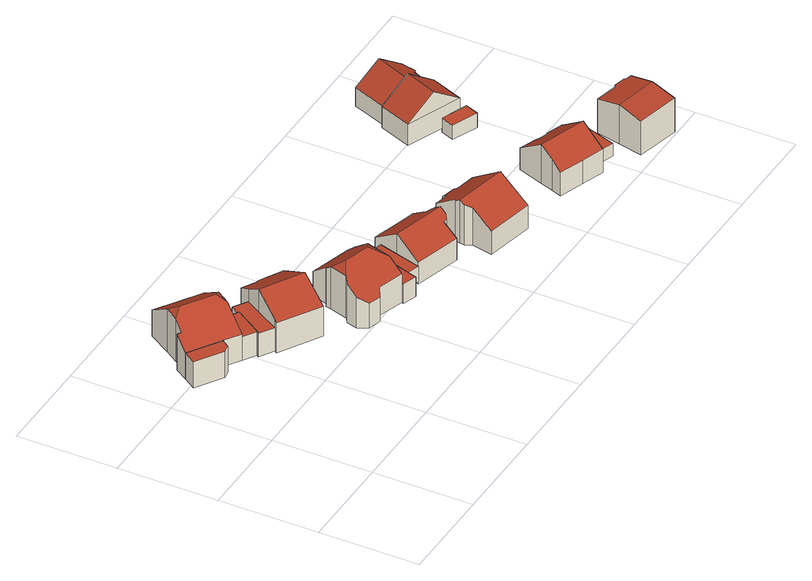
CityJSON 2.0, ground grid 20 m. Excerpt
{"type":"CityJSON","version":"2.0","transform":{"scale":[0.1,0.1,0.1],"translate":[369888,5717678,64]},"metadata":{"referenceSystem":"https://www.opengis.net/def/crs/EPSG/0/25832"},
"CityObjects":{
"building1":{"type":"Building","attributes":{"Gemeindeschluessel":"05562020","Geometrietyp2DReferenz":"3000","function":"31001_1010"},"address":[{"country":"Germany","locality":"Herten","thoroughfareNumber":"31","thoroughfareName":"Am Kräuterhof"}],"children":["building1-1","building1-2"]},
"building1-1":{"type":"BuildingPart","attributes":{"roofType":"3300","measuredHeight":10.38},"parents":["building1"],"geometry":[{"type":"Solid","lod":"2","boundaries":[[[[0,1,2,3]],[[4,5,1,0]],[[6,7,5,4]],[[8,9,7,6]],[[10,11,9,8]],[[12,13,11,10]],[[14,15,13,12]],[[16,17,15,14]],[[18,19,17,16]],[[20,21,19,18]],[[22,23,21,20]],[[24,6,4,0,3,22,20,18,25]],[[18,16,14,25]],[[25,14,12,10,8,24]],[[8,6,24]],[[1,5,7,9,11,13,15,17,19,21,23,2]],[[3,2,23,22]]]],"semantics":{"surfaces":[{"type":"WallSurface"},{"type":"RoofSurface"},{"type":"GroundSurface"},{"type":"ClosureSurface"}],"values":[[0,0,0,0,0,0,0,0,0,0,0,1,1,1,1,2,3]]}}]},
"building1-2":{"type":"BuildingPart","attributes":{"roofType":"1000","measuredHeight":5.64},"parents":["building1"],"geometry":[{"type":"Solid","lod":"2","boundaries":[[[[3,2,26,27]],[[28,29,23,22]],[[30,31,29,28]],[[27,26,31,30]],[[28,22,3,27,30]],[[2,23,29,31,26]],[[22,23,2,3]]]],"semantics":{"surfaces":[{"type":"WallSurface"},{"type":"RoofSurface"},{"type":"GroundSurface"},{"type":"ClosureSurface"}],"values":[[0,0,0,0,1,2,3]]}}]},
"building2":{"type":"Building","attributes":{"Geometrietyp2DReferenz":"3000","Gemeindeschluessel":"05562020","function":"31001_2463","roofType":"1000","measuredHeight":5.14},"address":[{"country":"Germany","locality":"Herten","thoroughfareNumber":"31","thoroughfareName":"Am Kräuterhof"}],"geometry":[{"type":"Solid","lod":"2","boundaries":[[[[32,33,17,34]],[[35,36,33,32]],[[37,38,36,35]],[[39,40,38,37]],[[41,21,40,39]],[[34,17,21,41]],[[39,37,35,32,34,41]],[[33,36,38,40,21,17]]]],"semantics":{"surfaces":[{"type":"WallSurface"},{"type":"RoofSurface"},{"type":"GroundSurface"}],"values":[[0,0,0,0,0,0,1,2]]}}]},
"building3":{"type":"Building","attributes":{"Gemeindeschluessel":"05562020","Geometrietyp2DReferenz":"3000","function":"31001_1010"},"address":[{"country":"Germany","locality":"Herten","thoroughfareNumber":"29","thoroughfareName":"Am Kräuterhof"}],"children":["building3-1","building3-2"]},
"building3-1":{"type":"BuildingPart","attributes":{"roofType":"3100","measuredHeight":9.96},"parents":["building3"],"geometry":[{"type":"MultiSurface","lod":"2","boundaries":[[[42,43,44,45]],[[46,47,43,42]],[[48,49,47,46]],[[50,51,49,48]],[[52,53,51,50]],[[54,55,53,52]],[[56,57,58,59]],[[45,44,57,56]],[[54,52,50,48,60]],[[46,42,45,56,59,60,48]],[[43,47,49,51,53,55,61,58,57,44]],[[54,60,62,63]],[[62,61,55,63]],[[60,59,64,62]],[[61,62,64,58]]],"semantics":{"surfaces":[{"type":"WallSurface"},{"type":"RoofSurface"},{"type":"GroundSurface"},{"type":"ClosureSurface"}],"values":[0,0,0,0,0,0,0,0,1,1,2,0,3,0,3]}}]},
"building3-2":{"type":"BuildingPart","attributes":{"roofType":"1000","measuredHeight":5.11},"parents":["building3"],"geometry":[{"type":"MultiSurface","lod":"2","boundaries":[[[64,58,65,66]],[[67,68,55,63]],[[69,70,68,67]],[[71,72,70,69]],[[73,74,72,71]],[[75,76,74,73]],[[66,65,76,75]],[[73,71,69,67,63,64,66,75]],[[58,55,68,70,72,74,76,65]],[[62,63,55,61]],[[64,62,61,58]]],"semantics":{"surfaces":[{"type":"WallSurface"},{"type":"RoofSurface"},{"type":"GroundSurface"},{"type":"ClosureSurface"}],"values":[0,0,0,0,0,0,0,1,2,3,3]}}]},
"building4":{"type":"Building","attributes":{"Geometrietyp2DReferenz":"3000","Gemeindeschluessel":"05562020","function":"31001_1010","roofType":"3300","measuredHeight":10.62},"address":[{"country":"Germany","locality":"Herten","thoroughfareNumber":"27","thoroughfareName":"Am Kräuterhof"}],"geometry":[{"type":"Solid","lod":"2","boundaries":[[[[77,78,79,80]],[[81,82,78,77]],[[83,84,82,81]],[[85,86,84,83]],[[87,88,86,85]],[[89,90,88,87]],[[91,92,90,89]],[[93,94,92,91]],[[95,96,94,93]],[[97,98,96,95]],[[99,100,98,97]],[[101,102,100,99]],[[103,104,102,101]],[[105,106,104,103]],[[107,108,106,105]],[[80,79,108,107]],[[109,89,87,85,83,81,77,80,107,105,110]],[[105,103,110]],[[110,103,101,99,97,95,93,91,109]],[[91,89,109]],[[78,82,84,86,88,90,92,94,96,98,100,102,104,106,108,79]]]],"semantics":{"surfaces":[{"type":"WallSurface"},{"type":"RoofSurface"},{"type":"GroundSurface"}],"values":[[0,0,0,0,0,0,0,0,0,0,0,0,0,0,0,0,1,1,1,1,2]]}}]},
"building5":{"type":"Building","attributes":{"Geometrietyp2DReferenz":"3000","Gemeindeschluessel":"05562020","function":"31001_2463","roofType":"1000","measuredHeight":4.25},"address":[{"country":"Germany","locality":"Herten","thoroughfareNumber":"27","thoroughfareName":"Am Kräuterhof"}],"geometry":[{"type":"Solid","lod":"2","boundaries":[[[[111,112,113,114]],[[115,116,112,111]],[[117,118,116,115]],[[119,120,118,117]],[[121,122,120,119]],[[114,113,122,121]],[[119,117,115,111,114,121]],[[112,116,118,120,122,113]]]],"semantics":{"surfaces":[{"type":"WallSurface"},{"type":"RoofSurface"},{"type":"GroundSurface"}],"values":[[0,0,0,0,0,0,1,2]]}}]},
"building6":{"type":"Building","attributes":{"Geometrietyp2DReferenz":"3000","Gemeindeschluessel":"05562020","function":"31001_2463","roofType":"1000","measuredHeight":3.28},"address":[{"country":"Germany","locality":"Herten","thoroughfareNumber":"25","thoroughfareName":"Am Kräuterhof"}],"geometry":[{"type":"Solid","lod":"2","boundaries":[[[[123,124,125,126]],[[127,128,124,123]],[[129,130,128,127]],[[126,125,130,129]],[[127,123,126,129]],[[124,128,130,125]]]],"semantics":{"surfaces":[{"type":"WallSurface"},{"type":"RoofSurface"},{"type":"GroundSurface"}],"values":[[0,0,0,0,1,2]]}}]},
"building7":{"type":"Building","attributes":{"Geometrietyp2DReferenz":"3000","Gemeindeschluessel":"05562020","function":"31001_1010","roofType":"3100","measuredHeight":8.23},"address":[{"country":"Germany","locality":"Herten","thoroughfareNumber":"25","thoroughfareName":"Am Kräuterhof"}],"geometry":[{"type":"Solid","lod":"2","boundaries":[[[[131,132,133,134]],[[135,136,132,131]],[[137,138,136,135]],[[139,140,138,137]],[[141,142,140,139]],[[143,144,142,141]],[[145,146,144,143]],[[147,148,146,145]],[[149,150,148,147]],[[151,152,150,149]],[[153,154,152,151]],[[155,156,154,153]],[[157,158,156,155]],[[134,133,158,157]],[[134,157,155,153,151,149,131]],[[147,145,143,141,139,137,135,131,149]],[[132,136,138,140,142,144,146,148,150,152,154,156,158,133]]]],"semantics":{"surfaces":[{"type":"WallSurface"},{"type":"RoofSurface"},{"type":"GroundSurface"}],"values":[[0,0,0,0,0,0,0,0,0,0,0,0,0,0,1,1,2]]}}]},
"building8":{"type":"Building","attributes":{"Geometrietyp2DReferenz":"3000","Gemeindeschluessel":"05562020","function":"31001_1010","roofType":"3100","measuredHeight":9.39},"address":[{"country":"Germany","locality":"Herten","thoroughfareNumber":"23","thoroughfareName":"Am Kräuterhof"}],"geometry":[{"type":"Solid","lod":"2","boundaries":[[[[159,160,161,162]],[[163,164,160,159]],[[165,166,164,163]],[[167,168,166,165]],[[169,170,168,167]],[[171,172,170,169]],[[173,174,172,171]],[[175,176,174,173]],[[177,178,176,175]],[[179,180,178,177]],[[181,182,180,179]],[[183,184,182,181]],[[185,186,184,183]],[[162,161,186,185]],[[163,159,162,185,183,165]],[[181,179,177,175,173,171,169,167,165,183]],[[160,164,166,168,170,172,174,176,178,180,182,184,186,161]]]],"semantics":{"surfaces":[{"type":"WallSurface"},{"type":"RoofSurface"},{"type":"GroundSurface"}],"values":[[0,0,0,0,0,0,0,0,0,0,0,0,0,0,1,1,2]]}}]},
"building9":{"type":"Building","attributes":{"Geometrietyp2DReferenz":"3000","Gemeindeschluessel":"05562020","function":"31001_2463","roofType":"1000","measuredHeight":3},"address":[{"country":"Germany","locality":"Herten","thoroughfareNumber":"23","thoroughfareName":"Am Kräuterhof"}],"geometry":[{"type":"Solid","lod":"2","boundaries":[[[[187,188,189,190]],[[191,192,188,187]],[[193,194,192,191]],[[190,189,194,193]],[[191,187,190,193]],[[188,192,194,189]]]],"semantics":{"surfaces":[{"type":"WallSurface"},{"type":"RoofSurface"},{"type":"GroundSurface"}],"values":[[0,0,0,0,1,2]]}}]},
"building10":{"type":"Building","attributes":{"Geometrietyp2DReferenz":"3000","Gemeindeschluessel":"05562020","function":"31001_1010","roofType":"3100","measuredHeight":8.53},"address":[{"country":"Germany","locality":"Herten","thoroughfareNumber":"21","thoroughfareName":"Am Kräuterhof"}],"geometry":[{"type":"Solid","lod":"2","boundaries":[[[[195,196,197,198]],[[199,200,196,195]],[[201,202,200,199]],[[203,204,202,201]],[[205,206,204,203]],[[207,208,206,205]],[[209,210,208,207]],[[211,212,210,209]],[[213,214,212,211]],[[215,216,214,213]],[[217,218,216,215]],[[219,220,218,217]],[[221,222,220,219]],[[198,197,222,221]],[[217,215,213,211,209,207,205,203,219]],[[201,199,195,198,221,219,203]],[[196,200,202,204,206,208,210,212,214,216,218,220,222,197]]]],"semantics":{"surfaces":[{"type":"WallSurface"},{"type":"RoofSurface"},{"type":"GroundSurface"}],"values":[[0,0,0,0,0,0,0,0,0,0,0,0,0,0,1,1,2]]}}]},
"building11":{"type":"Building","attributes":{"Geometrietyp2DReferenz":"3000","Gemeindeschluessel":"05562020","function":"31001_1010","roofType":"3100","measuredHeight":8.77},"address":[{"country":"Germany","locality":"Herten","thoroughfareNumber":"19","thoroughfareName":"Alte Berg"}],"geometry":[{"type":"Solid","lod":"2","boundaries":[[[[223,224,225,226]],[[227,228,224,223]],[[229,230,228,227]],[[226,225,230,229]],[[223,231,227]],[[229,232,226]],[[226,232,231,223]],[[227,231,232,229]],[[224,228,230,225]]]],"semantics":{"surfaces":[{"type":"WallSurface"},{"type":"RoofSurface"},{"type":"GroundSurface"}],"values":[[0,0,0,0,0,0,1,1,2]]}}]},
"building12":{"type":"Building","attributes":{"Geometrietyp2DReferenz":"3000","Gemeindeschluessel":"05562020","function":"31001_2463","roofType":"1000","measuredHeight":2.75},"address":[{"country":"Germany","locality":"Herten","thoroughfareNumber":"21","thoroughfareName":"Am Kräuterhof"}],"geometry":[{"type":"Solid","lod":"2","boundaries":[[[[233,234,235,236]],[[237,238,234,233]],[[239,240,238,237]],[[236,235,240,239]],[[237,233,236,239]],[[234,238,240,235]]]],"semantics":{"surfaces":[{"type":"WallSurface"},{"type":"RoofSurface"},{"type":"GroundSurface"}],"values":[[0,0,0,0,1,2]]}}]},
"building13":{"type":"Building","attributes":{"Geometrietyp2DReferenz":"3000","Gemeindeschluessel":"05562020","function":"31001_2463","roofType":"1000","measuredHeight":3.06},"address":[{"country":"Germany","locality":"Herten","thoroughfareNumber":"19","thoroughfareName":"Alte Berg"}],"geometry":[{"type":"Solid","lod":"2","boundaries":[[[[241,242,243,244]],[[245,246,242,241]],[[247,248,246,245]],[[244,243,248,247]],[[245,241,244,247]],[[242,246,248,243]]]],"semantics":{"surfaces":[{"type":"WallSurface"},{"type":"RoofSurface"},{"type":"GroundSurface"}],"values":[[0,0,0,0,1,2]]}}]},
"building14":{"type":"Building","attributes":{"Geometrietyp2DReferenz":"3000","Gemeindeschluessel":"05562020","function":"31001_1010","roofType":"3100","measuredHeight":7.86},"address":[{"country":"Germany","locality":"Herten","thoroughfareNumber":"17","thoroughfareName":"Alte Berg"}],"geometry":[{"type":"Solid","lod":"2","boundaries":[[[[249,250,251,252]],[[253,254,250,249]],[[255,256,254,253]],[[257,258,256,255]],[[259,260,258,257]],[[261,262,260,259]],[[263,264,262,261]],[[265,266,264,263]],[[252,251,266,265]],[[255,253,249,257]],[[252,265,263,261,259,257,249]],[[250,254,256,258,260,262,264,266,251]]]],"semantics":{"surfaces":[{"type":"WallSurface"},{"type":"RoofSurface"},{"type":"GroundSurface"}],"values":[[0,0,0,0,0,0,0,0,0,1,1,2]]}}]},
"building15":{"type":"Building","attributes":{"Gemeindeschluessel":"05562020","Geometrietyp2DReferenz":"3000","function":"31001_1010","roofType":"3100","measuredHeight":8.49},"address":[{"country":"Germany","locality":"Herten","thoroughfareNumber":"19","thoroughfareName":"Am Kräuterhof"}],"geometry":[{"type":"Solid","lod":"2","boundaries":[[[[267,268,269,270]],[[271,272,268,267]],[[273,274,272,271]],[[275,276,274,273]],[[277,278,276,275]],[[279,280,278,277]],[[281,282,280,279]],[[283,284,282,281]],[[285,286,284,283]],[[287,288,286,285]],[[270,269,288,287]],[[271,267,270,273]],[[287,285,283,281,279,277,275,273,270]],[[268,272,274,276,278,280,282,284,286,288,269]]]],"semantics":{"surfaces":[{"type":"WallSurface"},{"type":"RoofSurface"},{"type":"GroundSurface"}],"values":[[0,0,0,0,0,0,0,0,0,0,0,1,1,2]]}}]}
},
"vertices":[
[37,408,140],[37,408,62],[20,382,62],[20,382,119],[45,403,140],[45,403,62],[58,421,155],[58,421,62],[75,447,156],[75,447,62],[104,493,119],[104,493,62],[191,437,119],[191,437,62],[162,392,155],[162,392,62],[152,377,155],[152,377,62],[144,365,155],[144,365,62],[115,320,119],[115,320,62],[83,341,119],[83,341,62],[80,426,166],[141,386,166],
[4,357,62],[4,357,119],[72,325,119],[72,325,62],[56,323,119],[56,323,62],
[177,360,113],[177,360,62],[152,377,113],[178,360,113],[178,360,62],[141,303,113],[141,303,62],[140,304,113],[140,304,62],[115,320,113],
[271,371,117],[271,371,58],[258,368,58],[258,368,123],[316,344,118],[316,344,58],[281,284,158],[281,284,58],[250,231,123],[250,231,58],[168,280,123],[168,280,58],[171,285,127],[171,285,58],[230,384,123],[230,384,58],[217,362,58],[217,362,137],[199,332,158],[199,332,58],[199,332,109],[171,285,109],[217,362,109],
[190,380,58],[190,380,109],[142,302,109],[142,302,58],[180,361,109],[180,361,58],[179,362,109],[179,362,58],[178,362,109],[178,362,58],[189,380,109],[189,380,58],
[358,176,91],[358,176,38],[373,185,38],[373,185,100],[333,184,91],[333,184,38],[322,204,104],[322,204,38],[328,226,122],[328,226,38],[339,233,129],[339,233,38],[339,234,130],[339,234,38],[350,269,130],[350,269,38],[353,281,121],[353,281,38],[359,279,120],[359,279,38],[370,316,91],[370,316,38],[452,292,91],[452,292,38],[458,280,99],[458,280,38],[449,249,123],[449,249,38],[434,197,123],[434,197,38],[426,169,100],[426,169,38],[362,246,144],[416,231,144],
[471,215,80],[471,215,38],[442,223,38],[442,223,80],[454,158,80],[454,158,38],[453,158,80],[453,158,38],[453,156,80],[453,156,38],[425,165,80],[425,165,38],
[514,258,75],[514,258,42],[486,266,42],[486,266,75],[489,170,75],[489,170,42],[461,178,75],[461,178,42],
[504,221,118],[504,221,36],[490,170,36],[490,170,83],[519,272,83],[519,272,36],[532,269,83],[532,269,36],[557,261,83],[557,261,36],[612,246,83],[612,246,36],[603,215,104],[603,215,36],[610,213,104],[610,213,36],[615,204,109],[615,204,36],[611,191,118],[611,191,36],[607,178,109],[607,178,36],[598,172,104],[598,172,36],[591,174,104],[591,174,36],[583,144,83],[583,144,36],
[651,149,103],[651,149,23],[642,107,23],[642,107,73],[644,161,110],[644,161,23],[646,171,117],[646,171,23],[648,181,110],[648,181,23],[660,188,103],[660,188,23],[669,231,73],[669,231,23],[698,225,73],[698,225,23],[700,235,66],[700,235,23],[729,228,66],[729,228,23],[727,219,73],[727,219,23],[766,211,73],[766,211,23],[753,148,117],[753,148,23],[740,86,73],[740,86,23],
[794,207,54],[794,207,24],[767,213,24],[767,213,54],[783,152,54],[783,152,24],[756,158,54],[756,158,24],
[914,70,63],[914,70,12],[959,55,12],[959,55,63],[864,88,63],[864,88,12],[871,108,78],[871,108,12],[880,134,97],[880,134,12],[898,187,59],[898,187,12],[931,175,59],[931,175,12],[934,168,63],[934,168,12],[952,162,63],[952,162,12],[959,166,59],[959,166,12],[992,154,59],[992,154,12],[987,139,70],[987,139,12],[975,102,97],[975,102,12],[964,70,74],[964,70,12],
[948,333,84],[948,333,38],[974,398,38],[974,398,84],[837,377,84],[837,377,38],[863,442,84],[863,442,38],[893,355,126],[919,420,126],
[1024,127,47],[1024,127,20],[987,139,20],[987,139,47],[1001,57,47],[1001,57,20],[964,70,47],[964,70,20],
[962,327,61],[962,327,30],[910,348,30],[910,348,61],[951,300,61],[951,300,30],[899,321,61],[899,321,30],
[913,423,122],[913,423,44],[963,404,44],[963,404,84],[864,443,84],[864,443,44],[890,509,84],[890,509,44],[939,489,122],[939,489,44],[989,469,84],[989,469,44],[988,467,84],[988,467,44],[997,447,73],[997,447,44],[977,439,85],[977,439,44],
[1133,5,78],[1133,5,4],[1144,55,4],[1144,55,89],[1045,25,78],[1045,25,4],[1056,74,89],[1056,74,4],[1067,123,78],[1067,123,4],[1113,112,79],[1113,112,4],[1119,116,77],[1119,116,4],[1142,111,77],[1142,111,4],[1145,106,78],[1145,106,4],[1155,104,78],[1155,104,4],[1146,63,87],[1146,63,4]
]}
